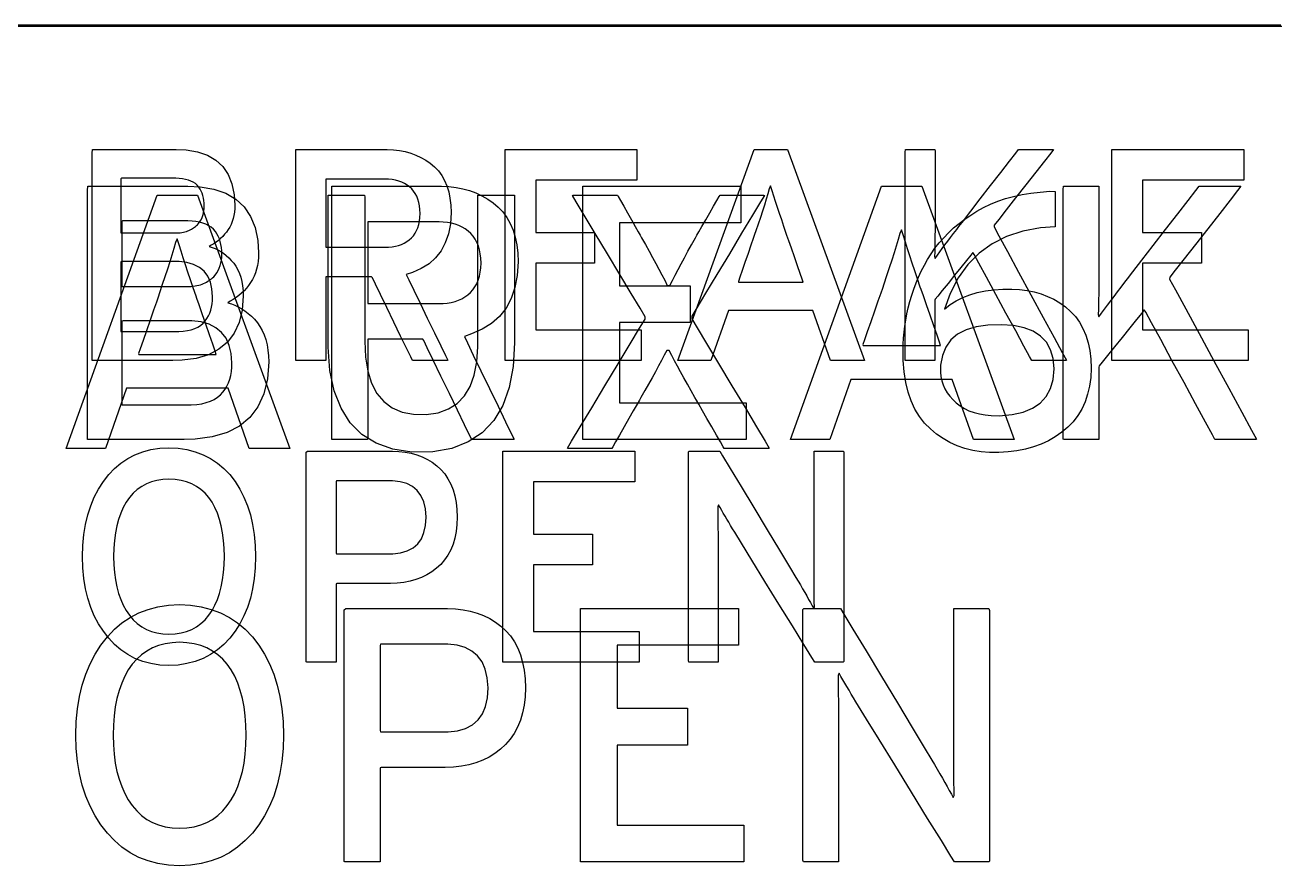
# Model space of a CAD drawing. Extents: x 1 to 47.7, y 0.2 to 35.
# Drawn here: x 24.365 to 24.941, y 5.28 to 5.667 of the extents above; entities that cross this region are included whole.
import ezdxf

# ---------------------------------------------------------------- set-up
doc = ezdxf.new("R2010")
doc.units = 0
doc.header["$MEASUREMENT"] = 0
for name, color, linetype in [('4_1__5U__UP_TO_TWO_IO_BOAR', 7, 'CONTINUOUS'), ('4_2__5U__FRONT_PANEL_W_24_', 7, 'CONTINUOUS'), ('5_1___24__TARGET_LEDS___12', 7, 'CONTINUOUS')]:
    doc.layers.add(name, color=color, linetype=linetype)

msp = doc.modelspace()

# ---------------------------------------------------------------- linework, layer by layer
at = {"layer": '4_1__5U__UP_TO_TWO_IO_BOAR'}
for points in [[(24.94367, 5.66651), (24.86103, 5.66651), (24.67026, 5.66651), (24.25712, 5.66651)], [(24.62187, 5.47644), (24.62187, 5.59306), (24.69465, 5.59306), (24.69465, 5.57614), (24.63877, 5.57614), (24.63877, 5.54715), (24.67122, 5.54715), (24.67122, 5.53025), (24.63877, 5.53025), (24.63877, 5.49335), (24.69709, 5.49335), (24.69709, 5.47644), (24.62187, 5.47644)], [(24.8017, 5.47644), (24.79194, 5.50412), (24.74523, 5.50412), (24.73554, 5.47644), (24.71739, 5.47644), (24.75939, 5.59306), (24.77794, 5.59306), (24.82042, 5.47644), (24.8017, 5.47644)], [(24.62073, 5.282), (24.62073, 5.39861), (24.69351, 5.39861), (24.69351, 5.3817), (24.63763, 5.3817), (24.63763, 5.3527), (24.67008, 5.3527), (24.67008, 5.3358), (24.63763, 5.3358), (24.63763, 5.29891), (24.69595, 5.29891), (24.69595, 5.282), (24.62073, 5.282)]]:
    msp.add_lwpolyline(points, dxfattribs=at)
for points in [[(24.47727, 5.51221), (24.47664, 5.50433), (24.47498, 5.49744), (24.4723, 5.49152), (24.46858, 5.48658), (24.46383, 5.48262), (24.45806, 5.47963), (24.45125, 5.47762), (24.44341, 5.47659), (24.43826, 5.47644), (24.43521, 5.47644), (24.42972, 5.47644), (24.42266, 5.47644), (24.41488, 5.47644), (24.40724, 5.47644), (24.4006, 5.47644), (24.39583, 5.47644), (24.39378, 5.47644), (24.39376, 5.47996), (24.39376, 5.49098), (24.39376, 5.50735), (24.39376, 5.52682), (24.39376, 5.54716), (24.39376, 5.56613), (24.39376, 5.58151), (24.39376, 5.59104), (24.39396, 5.59306), (24.39679, 5.59306), (24.40223, 5.59306), (24.4094, 5.59306), (24.41742, 5.59306), (24.42538, 5.59306), (24.4324, 5.59306), (24.4376, 5.59306), (24.44008, 5.59306), (24.44567, 5.59278), (24.45199, 5.5917), (24.45746, 5.5898), (24.4621, 5.58707), (24.46589, 5.58353), (24.46883, 5.57918), (24.47093, 5.574), (24.47219, 5.568), (24.47259, 5.56232), (24.47251, 5.56034), (24.47232, 5.55844), (24.47202, 5.55662), (24.47162, 5.55488), (24.4711, 5.55322), (24.47047, 5.55164), (24.46974, 5.55015), (24.46889, 5.54873), (24.46796, 5.5474), (24.46696, 5.54615), (24.46589, 5.54497), (24.46475, 5.54385), (24.46354, 5.54281), (24.46227, 5.54183), (24.46092, 5.54093), (24.45951, 5.54009), (24.45838, 5.53936), (24.46004, 5.53889), (24.46166, 5.53829), (24.46324, 5.53755), (24.4648, 5.53667), (24.46631, 5.53566), (24.4678, 5.5345), (24.46924, 5.53321), (24.47066, 5.53178), (24.47201, 5.53021), (24.47321, 5.52849), (24.47425, 5.52662), (24.47514, 5.52459), (24.47588, 5.52242), (24.47646, 5.52009), (24.47688, 5.51761), (24.47715, 5.51499)], [(24.59205, 5.55819), (24.59163, 5.552), (24.59055, 5.5464), (24.58884, 5.54139), (24.58649, 5.53696), (24.58349, 5.53312), (24.57985, 5.52987), (24.57557, 5.5272), (24.57065, 5.52512), (24.5673, 5.52386), (24.56872, 5.52091), (24.57142, 5.51535), (24.57495, 5.50804), (24.5789, 5.4999), (24.58282, 5.49179), (24.5863, 5.48461), (24.5889, 5.47924), (24.59018, 5.47658), (24.58986, 5.47644), (24.58822, 5.47644), (24.58563, 5.47644), (24.58247, 5.47644), (24.57909, 5.47644), (24.57586, 5.47644), (24.57315, 5.47644), (24.57131, 5.47644), (24.5707, 5.47646), (24.56973, 5.47846), (24.56741, 5.48325), (24.56416, 5.48994), (24.5604, 5.4977), (24.55655, 5.50565), (24.55302, 5.51293), (24.55023, 5.51869), (24.5486, 5.52207), (24.54814, 5.5226), (24.54641, 5.5226), (24.54332, 5.5226), (24.53935, 5.5226), (24.53497, 5.5226), (24.53065, 5.5226), (24.52687, 5.5226), (24.5241, 5.5226), (24.52283, 5.5226), (24.5228, 5.52143), (24.5228, 5.51732), (24.5228, 5.51106), (24.5228, 5.50351), (24.5228, 5.49553), (24.5228, 5.48798), (24.5228, 5.48172), (24.5228, 5.4776), (24.52278, 5.47644), (24.52195, 5.47644), (24.52016, 5.47644), (24.51771, 5.47644), (24.51491, 5.47644), (24.51206, 5.47644), (24.50948, 5.47644), (24.50748, 5.47644), (24.50636, 5.47644), (24.50623, 5.47778), (24.50623, 5.48631), (24.50623, 5.50086), (24.50623, 5.51927), (24.50623, 5.53935), (24.50623, 5.55894), (24.50623, 5.57586), (24.50623, 5.58795), (24.50623, 5.59302), (24.50776, 5.59306), (24.51242, 5.59306), (24.5193, 5.59306), (24.52748, 5.59306), (24.53604, 5.59306), (24.54406, 5.59306), (24.55061, 5.59306), (24.55476, 5.59306), (24.55672, 5.59305), (24.56018, 5.59288), (24.56349, 5.59248), (24.56667, 5.59187), (24.56972, 5.59102), (24.57263, 5.58996), (24.5754, 5.58867), (24.57805, 5.58716), (24.58056, 5.58543), (24.58292, 5.58344), (24.58503, 5.58119), (24.58686, 5.57868), (24.58842, 5.57591), (24.5897, 5.57288), (24.59071, 5.56959), (24.59143, 5.56605), (24.59188, 5.56225)], [(24.91284, 5.47644), (24.91166, 5.47862), (24.90849, 5.48444), (24.90394, 5.49282), (24.89859, 5.50266), (24.89303, 5.51289), (24.88785, 5.52243), (24.88363, 5.53018), (24.88098, 5.53508), (24.88029, 5.53613), (24.87912, 5.53468), (24.87678, 5.53177), (24.87366, 5.52788), (24.87012, 5.52348), (24.86656, 5.51905), (24.86336, 5.51506), (24.86088, 5.51198), (24.85952, 5.51029), (24.85938, 5.50969), (24.85938, 5.50722), (24.85938, 5.50304), (24.85938, 5.49778), (24.85938, 5.49203), (24.85938, 5.48642), (24.85938, 5.48155), (24.85938, 5.47803), (24.85938, 5.47647), (24.85893, 5.47644), (24.85746, 5.47644), (24.85524, 5.47644), (24.85258, 5.47644), (24.84977, 5.47644), (24.84711, 5.47644), (24.84489, 5.47644), (24.84342, 5.47644), (24.84298, 5.47653), (24.84298, 5.48193), (24.84298, 5.49413), (24.84298, 5.51101), (24.84298, 5.53045), (24.84298, 5.55035), (24.84298, 5.56859), (24.84298, 5.58305), (24.84298, 5.59162), (24.84309, 5.59306), (24.84416, 5.59306), (24.84609, 5.59306), (24.8486, 5.59306), (24.85138, 5.59306), (24.85415, 5.59306), (24.85659, 5.59306), (24.85842, 5.59306), (24.85934, 5.59306), (24.85939, 5.5923), (24.85939, 5.58902), (24.85939, 5.58384), (24.85939, 5.57746), (24.85939, 5.57061), (24.85939, 5.56403), (24.85939, 5.55843), (24.85939, 5.55453), (24.85939, 5.55307), (24.85938, 5.5506), (24.85937, 5.54815), (24.85935, 5.54573), (24.85932, 5.54334), (24.85928, 5.54097), (24.85923, 5.53862), (24.85918, 5.5363), (24.85911, 5.53401), (24.85941, 5.53287), (24.86066, 5.53461), (24.86198, 5.53643), (24.86337, 5.53832), (24.86483, 5.54028), (24.86637, 5.54233), (24.86797, 5.54444), (24.86964, 5.54664), (24.87138, 5.5489), (24.87256, 5.55043), (24.87502, 5.5536), (24.87917, 5.55896), (24.8844, 5.56571), (24.8901, 5.57307), (24.89568, 5.58027), (24.90051, 5.58651), (24.90401, 5.59103), (24.90556, 5.59302), (24.90611, 5.59306), (24.90784, 5.59306), (24.91044, 5.59306), (24.91356, 5.59306), (24.91686, 5.59306), (24.91998, 5.59306), (24.92258, 5.59306), (24.92431, 5.59306), (24.92481, 5.59302), (24.92327, 5.59107), (24.91981, 5.58664), (24.91501, 5.58052), (24.90949, 5.57346), (24.90384, 5.56624), (24.89866, 5.55962), (24.89455, 5.55437), (24.89212, 5.55126), (24.89199, 5.55022), (24.89461, 5.5454), (24.89937, 5.53664), (24.90554, 5.52529), (24.91239, 5.51268), (24.91919, 5.50016), (24.9252, 5.48909), (24.9297, 5.48082), (24.93195, 5.47667), (24.93171, 5.47644), (24.93013, 5.47644), (24.92764, 5.47644), (24.92457, 5.47644), (24.92128, 5.47644), (24.91811, 5.47644), (24.91542, 5.47644), (24.91354, 5.47644)], [(24.45569, 5.56181), (24.45564, 5.56333), (24.4555, 5.56479), (24.45526, 5.56619), (24.45493, 5.56753), (24.45451, 5.5688), (24.45399, 5.57002), (24.45339, 5.57118), (24.45268, 5.57227), (24.45183, 5.57327), (24.45079, 5.57414), (24.44963, 5.57489), (24.44834, 5.57554), (24.44693, 5.57608), (24.44539, 5.57651), (24.44372, 5.57682), (24.44193, 5.57703), (24.44001, 5.57712), (24.43885, 5.57712), (24.43576, 5.57712), (24.43134, 5.57712), (24.42618, 5.57712), (24.42087, 5.57712), (24.41601, 5.57712), (24.41218, 5.57712), (24.40998, 5.57712), (24.40968, 5.57682), (24.40968, 5.57463), (24.40968, 5.57082), (24.40968, 5.56597), (24.40968, 5.56068), (24.40968, 5.55554), (24.40968, 5.55113), (24.40968, 5.54806), (24.40968, 5.5469), (24.41084, 5.5469), (24.41393, 5.5469), (24.41835, 5.5469), (24.42351, 5.5469), (24.42882, 5.5469), (24.43368, 5.5469), (24.43751, 5.5469), (24.43971, 5.5469), (24.44051, 5.54691), (24.44149, 5.54695), (24.44244, 5.54702), (24.44334, 5.54714), (24.4442, 5.54729), (24.44502, 5.54749), (24.4458, 5.54772), (24.44655, 5.54799), (24.44725, 5.5483), (24.44792, 5.54861), (24.44857, 5.54895), (24.44919, 5.5493), (24.44978, 5.54968), (24.45035, 5.55007), (24.45089, 5.55049), (24.45141, 5.55093), (24.4519, 5.5514), (24.45254, 5.55213), (24.45328, 5.55316), (24.45391, 5.55424), (24.45445, 5.55537), (24.4549, 5.55655), (24.45524, 5.55779), (24.45549, 5.55908), (24.45564, 5.56042)], [(24.57499, 5.5577), (24.57488, 5.55986), (24.57464, 5.56188), (24.57426, 5.56378), (24.57374, 5.56554), (24.57308, 5.56717), (24.57229, 5.56866), (24.57135, 5.57002), (24.57028, 5.57125), (24.56907, 5.57238), (24.56774, 5.57339), (24.5663, 5.57426), (24.56476, 5.575), (24.56311, 5.5756), (24.56136, 5.57607), (24.5595, 5.57639), (24.55753, 5.57658), (24.55573, 5.57663), (24.55411, 5.57663), (24.55045, 5.57663), (24.54543, 5.57663), (24.5397, 5.57663), (24.53392, 5.57663), (24.52876, 5.57663), (24.52487, 5.57663), (24.52291, 5.57663), (24.5228, 5.57587), (24.5228, 5.5726), (24.5228, 5.56744), (24.5228, 5.56115), (24.5228, 5.55449), (24.5228, 5.5482), (24.5228, 5.54304), (24.5228, 5.53977), (24.52291, 5.53901), (24.52487, 5.53901), (24.52876, 5.53901), (24.53392, 5.53901), (24.5397, 5.53901), (24.54543, 5.53901), (24.55045, 5.53901), (24.55411, 5.53901), (24.55573, 5.53901), (24.5575, 5.53906), (24.55944, 5.53924), (24.56127, 5.53954), (24.56301, 5.53999), (24.56464, 5.54056), (24.56616, 5.54126), (24.56759, 5.54209), (24.56891, 5.54305), (24.57014, 5.54414), (24.57124, 5.54535), (24.5722, 5.5467), (24.57302, 5.54819), (24.5737, 5.54982), (24.57424, 5.55158), (24.57463, 5.55348), (24.57488, 5.55552)], [(24.77721, 5.54659), (24.77591, 5.55042), (24.77467, 5.5541), (24.7735, 5.55762), (24.77239, 5.56099), (24.77135, 5.5642), (24.77036, 5.56726), (24.76944, 5.57017), (24.76858, 5.57291), (24.76781, 5.57131), (24.76698, 5.56849), (24.76607, 5.5655), (24.76509, 5.56234), (24.76403, 5.55901), (24.7629, 5.55551), (24.76169, 5.55185), (24.76041, 5.54801), (24.75973, 5.54602), (24.75895, 5.54377), (24.75767, 5.54008), (24.75608, 5.5355), (24.75439, 5.53064), (24.7528, 5.52607), (24.75152, 5.52237), (24.75074, 5.52013), (24.75085, 5.51972), (24.75338, 5.51972), (24.75804, 5.51972), (24.76402, 5.51972), (24.77055, 5.51972), (24.77685, 5.51972), (24.78213, 5.51972), (24.78561, 5.51972), (24.78655, 5.51977), (24.78602, 5.52128), (24.78491, 5.52449), (24.7834, 5.5288), (24.78172, 5.53365), (24.78005, 5.53843), (24.77861, 5.54257), (24.77759, 5.54549)], [(24.46033, 5.51172), (24.45997, 5.51603), (24.45906, 5.5198), (24.45759, 5.52303), (24.45556, 5.52572), (24.45297, 5.52787), (24.44983, 5.52948), (24.44613, 5.53055), (24.44187, 5.53108), (24.43976, 5.53114), (24.43713, 5.53114), (24.43292, 5.53114), (24.42775, 5.53114), (24.42226, 5.53114), (24.41709, 5.53114), (24.41287, 5.53114), (24.41024, 5.53114), (24.40968, 5.53096), (24.40968, 5.52848), (24.40968, 5.52373), (24.40968, 5.5175), (24.40968, 5.5106), (24.40968, 5.50383), (24.40968, 5.498), (24.40968, 5.49392), (24.40968, 5.49238), (24.41088, 5.49238), (24.41406, 5.49238), (24.41859, 5.49238), (24.42386, 5.49238), (24.42923, 5.49238), (24.43408, 5.49238), (24.43778, 5.49238), (24.43971, 5.49238), (24.44161, 5.49241), (24.44409, 5.4926), (24.44639, 5.49294), (24.4485, 5.49344), (24.45042, 5.4941), (24.45215, 5.49491), (24.45369, 5.49588), (24.45504, 5.49701), (24.45619, 5.49827), (24.45716, 5.4996), (24.458, 5.50104), (24.45871, 5.50257), (24.45929, 5.50421), (24.45974, 5.50594), (24.46007, 5.50777), (24.46026, 5.50969)], [(24.48406, 5.34035), (24.48386, 5.33414), (24.4833, 5.32823), (24.48241, 5.32262), (24.48116, 5.31731), (24.47958, 5.3123), (24.47764, 5.3076), (24.47536, 5.30319), (24.47274, 5.29908), (24.46975, 5.29524), (24.46647, 5.29178), (24.46292, 5.28877), (24.45911, 5.28621), (24.45504, 5.28409), (24.45071, 5.28243), (24.44611, 5.28121), (24.44126, 5.28044), (24.43614, 5.28012), (24.43107, 5.28044), (24.42626, 5.28121), (24.42171, 5.28243), (24.41743, 5.28409), (24.41342, 5.28621), (24.40967, 5.28877), (24.40619, 5.29178), (24.40297, 5.29524), (24.39999, 5.29908), (24.3973, 5.30319), (24.39497, 5.3076), (24.39298, 5.3123), (24.39136, 5.31731), (24.39008, 5.32262), (24.38916, 5.32823), (24.3886, 5.33414), (24.38839, 5.34035), (24.3886, 5.34656), (24.38916, 5.35247), (24.39008, 5.3581), (24.39136, 5.36343), (24.39298, 5.36847), (24.39497, 5.37322), (24.3973, 5.37767), (24.39999, 5.38183), (24.40297, 5.38567), (24.40619, 5.38908), (24.40967, 5.39204), (24.41342, 5.39456), (24.41743, 5.39663), (24.42171, 5.39826), (24.42626, 5.39944), (24.43107, 5.40019), (24.43614, 5.40049), (24.44126, 5.40019), (24.44611, 5.39944), (24.45071, 5.39826), (24.45504, 5.39663), (24.45911, 5.39456), (24.46292, 5.39204), (24.46647, 5.38908), (24.46975, 5.38567), (24.47274, 5.38183), (24.47536, 5.37767), (24.47764, 5.37322), (24.47958, 5.36847), (24.48116, 5.36343), (24.48241, 5.3581), (24.4833, 5.35247), (24.48386, 5.34656)], [(24.59547, 5.36211), (24.5953, 5.35803), (24.59485, 5.35419), (24.59412, 5.35058), (24.59311, 5.3472), (24.59182, 5.34406), (24.59026, 5.34116), (24.58842, 5.33849), (24.5863, 5.33606), (24.58393, 5.33386), (24.58138, 5.33192), (24.57865, 5.33023), (24.57574, 5.3288), (24.57265, 5.32762), (24.56938, 5.3267), (24.56593, 5.32603), (24.5623, 5.32562), (24.55849, 5.32547), (24.55716, 5.32547), (24.55437, 5.32547), (24.55022, 5.32547), (24.54528, 5.32547), (24.54013, 5.32547), (24.53532, 5.32547), (24.53142, 5.32547), (24.52901, 5.32547), (24.5285, 5.32527), (24.5285, 5.32263), (24.5285, 5.31753), (24.5285, 5.31081), (24.5285, 5.30331), (24.5285, 5.29585), (24.5285, 5.28927), (24.5285, 5.2844), (24.5285, 5.28208), (24.52811, 5.282), (24.52665, 5.282), (24.52439, 5.282), (24.52166, 5.282), (24.51876, 5.282), (24.51603, 5.282), (24.51377, 5.282), (24.51231, 5.282), (24.51192, 5.28223), (24.51192, 5.28846), (24.51192, 5.30151), (24.51192, 5.31916), (24.51192, 5.33917), (24.51192, 5.3593), (24.51192, 5.37732), (24.51192, 5.391), (24.51192, 5.3981), (24.51274, 5.39861), (24.5166, 5.39861), (24.52283, 5.39861), (24.53052, 5.39861), (24.53876, 5.39861), (24.54665, 5.39861), (24.55328, 5.39861), (24.55775, 5.39861), (24.55959, 5.39861), (24.56323, 5.39846), (24.5667, 5.39807), (24.57001, 5.39743), (24.57315, 5.39655), (24.57614, 5.39542), (24.57896, 5.39404), (24.58161, 5.39242), (24.58411, 5.39056), (24.58644, 5.38842), (24.58853, 5.386), (24.59034, 5.38334), (24.59188, 5.38042), (24.59315, 5.37726), (24.59414, 5.37385), (24.59486, 5.37019), (24.5953, 5.36628)], [(24.79291, 5.282), (24.79127, 5.28466), (24.78689, 5.29179), (24.78058, 5.30203), (24.77316, 5.31408), (24.76545, 5.32661), (24.75827, 5.33827), (24.75243, 5.34776), (24.74874, 5.35375), (24.74757, 5.35567), (24.74647, 5.3575), (24.74541, 5.35928), (24.74439, 5.361), (24.7434, 5.36268), (24.74244, 5.3643), (24.74152, 5.36587), (24.74064, 5.36739), (24.73979, 5.36885), (24.73943, 5.3679), (24.73944, 5.3651), (24.73945, 5.3622), (24.73946, 5.35922), (24.73948, 5.35615), (24.7395, 5.35298), (24.73953, 5.34973), (24.73956, 5.34638), (24.73959, 5.34295), (24.7396, 5.34081), (24.7396, 5.33538), (24.7396, 5.32721), (24.7396, 5.3174), (24.7396, 5.30704), (24.7396, 5.29723), (24.7396, 5.28906), (24.7396, 5.28364), (24.73958, 5.282), (24.73882, 5.282), (24.73711, 5.282), (24.73473, 5.282), (24.732, 5.282), (24.7292, 5.282), (24.72663, 5.282), (24.72459, 5.282), (24.72339, 5.282), (24.72319, 5.28281), (24.72319, 5.29037), (24.72319, 5.30412), (24.72319, 5.32195), (24.72319, 5.34174), (24.72319, 5.36138), (24.72319, 5.37875), (24.72319, 5.39175), (24.72319, 5.39825), (24.72351, 5.39861), (24.72493, 5.39861), (24.72716, 5.39861), (24.72992, 5.39861), (24.73287, 5.39861), (24.73571, 5.39861), (24.73813, 5.39861), (24.73981, 5.39861), (24.74044, 5.39861), (24.742, 5.39602), (24.74619, 5.38909), (24.7522, 5.37911), (24.75927, 5.36739), (24.76663, 5.3552), (24.77348, 5.34385), (24.77905, 5.33461), (24.78256, 5.32879), (24.78375, 5.3268), (24.78501, 5.32464), (24.78622, 5.32255), (24.78738, 5.32053), (24.78848, 5.31859), (24.78954, 5.31672), (24.79054, 5.31493), (24.79149, 5.31322), (24.79239, 5.31158), (24.79274, 5.31251), (24.79271, 5.3154), (24.79268, 5.31838), (24.79265, 5.32143), (24.79263, 5.32457), (24.79262, 5.32779), (24.79261, 5.33109), (24.7926, 5.33447), (24.7926, 5.33793), (24.7926, 5.34007), (24.7926, 5.34547), (24.7926, 5.3536), (24.7926, 5.36337), (24.7926, 5.37368), (24.7926, 5.38345), (24.7926, 5.39158), (24.7926, 5.39698), (24.79262, 5.39861), (24.79338, 5.39861), (24.79509, 5.39861), (24.79747, 5.39861), (24.8002, 5.39861), (24.803, 5.39861), (24.80557, 5.39861), (24.80761, 5.39861), (24.80881, 5.39861), (24.80901, 5.3978), (24.80901, 5.39024), (24.80901, 5.37649), (24.80901, 5.35866), (24.80901, 5.33887), (24.80901, 5.31923), (24.80901, 5.30186), (24.80901, 5.28886), (24.80901, 5.28236), (24.80871, 5.282), (24.80739, 5.282), (24.8053, 5.282), (24.80273, 5.282), (24.79998, 5.282), (24.79732, 5.282), (24.79507, 5.282), (24.7935, 5.282)], [(24.46684, 5.34035), (24.46673, 5.34493), (24.46641, 5.34927), (24.46587, 5.35338), (24.46513, 5.35726), (24.46416, 5.36089), (24.46299, 5.36429), (24.46159, 5.36745), (24.45999, 5.37037), (24.45816, 5.37302), (24.45612, 5.37534), (24.45388, 5.37736), (24.45143, 5.37908), (24.44878, 5.38049), (24.44593, 5.3816), (24.44287, 5.3824), (24.43961, 5.38289), (24.43614, 5.38308), (24.43275, 5.38289), (24.42955, 5.3824), (24.42655, 5.3816), (24.42374, 5.38049), (24.42113, 5.37908), (24.41871, 5.37736), (24.41648, 5.37534), (24.41445, 5.37302), (24.41261, 5.37037), (24.41097, 5.36745), (24.40955, 5.36429), (24.40834, 5.36089), (24.40736, 5.35726), (24.4066, 5.35338), (24.40605, 5.34927), (24.40572, 5.34493), (24.40561, 5.34035), (24.40572, 5.33582), (24.40605, 5.33152), (24.4066, 5.32746), (24.40736, 5.32363), (24.40834, 5.32003), (24.40955, 5.31667), (24.41097, 5.31353), (24.41261, 5.31063), (24.41445, 5.30793), (24.41648, 5.30549), (24.41871, 5.30338), (24.42113, 5.30159), (24.42374, 5.30013), (24.42655, 5.29899), (24.42955, 5.29818), (24.43275, 5.29769), (24.43614, 5.29753), (24.43961, 5.29769), (24.44287, 5.29818), (24.44593, 5.29899), (24.44878, 5.30013), (24.45143, 5.30159), (24.45388, 5.30338), (24.45612, 5.30549), (24.45816, 5.30793), (24.45999, 5.31063), (24.46159, 5.31353), (24.46299, 5.31667), (24.46416, 5.32003), (24.46513, 5.32363), (24.46587, 5.32746), (24.46641, 5.33152), (24.46673, 5.33582)], [(24.57825, 5.36211), (24.57785, 5.36667), (24.57691, 5.37065), (24.57543, 5.37404), (24.57339, 5.37684), (24.57081, 5.37905), (24.56767, 5.38068), (24.56399, 5.38172), (24.55976, 5.38217), (24.55804, 5.38219), (24.55511, 5.38219), (24.55065, 5.38219), (24.54534, 5.38219), (24.53982, 5.38219), (24.53478, 5.38219), (24.53085, 5.38219), (24.52871, 5.38219), (24.5285, 5.38157), (24.5285, 5.37818), (24.5285, 5.3726), (24.5285, 5.3657), (24.5285, 5.35836), (24.5285, 5.35147), (24.5285, 5.34588), (24.5285, 5.34249), (24.52871, 5.34188), (24.53085, 5.34188), (24.53478, 5.34188), (24.53982, 5.34188), (24.54534, 5.34188), (24.55065, 5.34188), (24.55511, 5.34188), (24.55804, 5.34188), (24.55979, 5.34191), (24.56411, 5.34239), (24.56786, 5.34346), (24.57103, 5.34512), (24.57363, 5.34735), (24.57565, 5.35017), (24.57709, 5.35357), (24.57796, 5.35755)]]:
    msp.add_lwpolyline(points, close=True, dxfattribs=at)
at = {"layer": '4_2__5U__FRONT_PANEL_W_24_'}
for points in [[(24.94312, 5.66726), (24.86048, 5.66726), (24.66971, 5.66726), (24.25656, 5.66726)], [(24.58603, 5.51282), (24.58603, 5.61), (24.6467, 5.61), (24.6467, 5.59589), (24.60014, 5.59589), (24.60014, 5.57175), (24.62718, 5.57175), (24.62718, 5.55764), (24.60014, 5.55764), (24.60014, 5.52692), (24.64874, 5.52692), (24.64874, 5.51282), (24.58603, 5.51282)], [(24.73591, 5.51282), (24.72777, 5.53588), (24.68884, 5.53588), (24.68077, 5.51282), (24.66565, 5.51282), (24.70064, 5.61), (24.71611, 5.61), (24.75151, 5.51282), (24.73591, 5.51282)], [(24.86544, 5.51282), (24.86544, 5.61), (24.92611, 5.61), (24.92611, 5.59589), (24.87954, 5.59589), (24.87954, 5.57175), (24.90659, 5.57175), (24.90659, 5.55764), (24.87954, 5.55764), (24.87954, 5.52692), (24.92814, 5.52692), (24.92814, 5.51282), (24.86544, 5.51282)], [(24.58508, 5.37393), (24.58508, 5.47111), (24.64575, 5.47111), (24.64575, 5.457), (24.59919, 5.457), (24.59919, 5.43286), (24.62623, 5.43286), (24.62623, 5.41876), (24.59919, 5.41876), (24.59919, 5.38803), (24.64779, 5.38803), (24.64779, 5.37393), (24.58508, 5.37393)]]:
    msp.add_lwpolyline(points, dxfattribs=at)
for points in [[(24.46554, 5.54263), (24.46502, 5.53607), (24.46364, 5.53032), (24.4614, 5.52539), (24.4583, 5.52127), (24.45435, 5.51797), (24.44953, 5.51548), (24.44386, 5.5138), (24.43733, 5.51294), (24.43304, 5.51282), (24.4305, 5.51282), (24.42592, 5.51282), (24.42003, 5.51282), (24.41355, 5.51282), (24.40718, 5.51282), (24.40165, 5.51282), (24.39767, 5.51282), (24.39596, 5.51282), (24.39594, 5.51575), (24.39594, 5.52494), (24.39594, 5.53858), (24.39594, 5.5548), (24.39594, 5.57175), (24.39594, 5.58756), (24.39594, 5.60037), (24.39594, 5.60832), (24.39611, 5.61), (24.39847, 5.61), (24.40301, 5.61), (24.40899, 5.61), (24.41567, 5.61), (24.42231, 5.61), (24.42816, 5.61), (24.43249, 5.61), (24.43456, 5.61), (24.43922, 5.60977), (24.44448, 5.60886), (24.44904, 5.60728), (24.4529, 5.60501), (24.45606, 5.60206), (24.45851, 5.59843), (24.46027, 5.59411), (24.46132, 5.58912), (24.46165, 5.58438), (24.46159, 5.58273), (24.46143, 5.58115), (24.46118, 5.57963), (24.46084, 5.57818), (24.4604, 5.5768), (24.45988, 5.57549), (24.45927, 5.57424), (24.45856, 5.57306), (24.45778, 5.57196), (24.45695, 5.57091), (24.45606, 5.56992), (24.45511, 5.56899), (24.45411, 5.56812), (24.45304, 5.56731), (24.45192, 5.56655), (24.45075, 5.56585), (24.44981, 5.56524), (24.45119, 5.56486), (24.45254, 5.56436), (24.45386, 5.56374), (24.45515, 5.56301), (24.45641, 5.56217), (24.45765, 5.5612), (24.45885, 5.56012), (24.46003, 5.55893), (24.46116, 5.55762), (24.46216, 5.55619), (24.46303, 5.55463), (24.46377, 5.55295), (24.46438, 5.55114), (24.46487, 5.5492), (24.46522, 5.54713), (24.46544, 5.54494)], [(24.56121, 5.58095), (24.56085, 5.57579), (24.55996, 5.57112), (24.55853, 5.56694), (24.55656, 5.56325), (24.55407, 5.56005), (24.55103, 5.55734), (24.54747, 5.55512), (24.54336, 5.55339), (24.54057, 5.55234), (24.54176, 5.54989), (24.544, 5.54525), (24.54695, 5.53916), (24.55023, 5.53237), (24.5535, 5.52561), (24.5564, 5.51962), (24.55856, 5.51515), (24.55964, 5.51293), (24.55937, 5.51282), (24.558, 5.51282), (24.55585, 5.51282), (24.55321, 5.51282), (24.5504, 5.51282), (24.54771, 5.51282), (24.54545, 5.51282), (24.54392, 5.51282), (24.54341, 5.51283), (24.5426, 5.5145), (24.54067, 5.51849), (24.53796, 5.52407), (24.53483, 5.53053), (24.53162, 5.53715), (24.52867, 5.54322), (24.52634, 5.54802), (24.52498, 5.55083), (24.5246, 5.55127), (24.52316, 5.55127), (24.52059, 5.55127), (24.51728, 5.55127), (24.51363, 5.55127), (24.51003, 5.55127), (24.50689, 5.55127), (24.50459, 5.55127), (24.50353, 5.55127), (24.5035, 5.5503), (24.5035, 5.54687), (24.5035, 5.54166), (24.5035, 5.53537), (24.5035, 5.52872), (24.5035, 5.52243), (24.5035, 5.51721), (24.5035, 5.51379), (24.50348, 5.51282), (24.50279, 5.51282), (24.5013, 5.51282), (24.49925, 5.51282), (24.49691, 5.51282), (24.49453, 5.51282), (24.49238, 5.51282), (24.49071, 5.51282), (24.48978, 5.51282), (24.48966, 5.51393), (24.48966, 5.52104), (24.48966, 5.53317), (24.48966, 5.5485), (24.48966, 5.56524), (24.48966, 5.58157), (24.48966, 5.59567), (24.48966, 5.60574), (24.48966, 5.60997), (24.49094, 5.61), (24.49483, 5.61), (24.50056, 5.61), (24.50738, 5.61), (24.51452, 5.61), (24.5212, 5.61), (24.52666, 5.61), (24.53012, 5.61), (24.53176, 5.60999), (24.53463, 5.60985), (24.5374, 5.60952), (24.54005, 5.609), (24.54259, 5.6083), (24.54501, 5.60742), (24.54732, 5.60634), (24.54952, 5.60509), (24.55161, 5.60364), (24.55358, 5.60198), (24.55534, 5.60011), (24.55687, 5.59801), (24.55817, 5.5957), (24.55924, 5.59318), (24.56008, 5.59044), (24.56069, 5.58749), (24.56106, 5.58433)], [(24.82852, 5.51282), (24.82753, 5.51463), (24.82489, 5.51949), (24.8211, 5.52646), (24.81664, 5.53467), (24.81201, 5.5432), (24.80769, 5.55115), (24.80418, 5.55761), (24.80196, 5.56169), (24.80139, 5.56257), (24.80042, 5.56135), (24.79847, 5.55893), (24.79586, 5.55569), (24.79292, 5.55203), (24.78995, 5.54833), (24.78728, 5.54501), (24.78522, 5.54244), (24.78409, 5.54103), (24.78396, 5.54053), (24.78396, 5.53847), (24.78396, 5.53499), (24.78396, 5.5306), (24.78396, 5.52581), (24.78396, 5.52113), (24.78396, 5.51707), (24.78396, 5.51414), (24.78396, 5.51284), (24.78359, 5.51282), (24.78236, 5.51282), (24.78052, 5.51282), (24.7783, 5.51282), (24.77596, 5.51282), (24.77374, 5.51282), (24.77189, 5.51282), (24.77066, 5.51282), (24.77029, 5.51289), (24.77029, 5.51739), (24.77029, 5.52756), (24.77029, 5.54162), (24.77029, 5.55783), (24.77029, 5.57441), (24.77029, 5.58961), (24.77029, 5.60166), (24.77029, 5.6088), (24.77039, 5.61), (24.77127, 5.61), (24.77289, 5.61), (24.77498, 5.61), (24.77731, 5.61), (24.77962, 5.61), (24.78166, 5.61), (24.78318, 5.61), (24.78395, 5.61), (24.78399, 5.60936), (24.78399, 5.60664), (24.78399, 5.60231), (24.78399, 5.597), (24.78399, 5.59129), (24.78399, 5.5858), (24.78399, 5.58113), (24.78399, 5.57789), (24.78399, 5.57667), (24.78399, 5.57462), (24.78397, 5.57258), (24.78396, 5.57056), (24.78393, 5.56856), (24.7839, 5.56659), (24.78386, 5.56463), (24.78381, 5.5627), (24.78376, 5.56079), (24.78401, 5.55984), (24.78505, 5.56129), (24.78615, 5.5628), (24.7873, 5.56438), (24.78852, 5.56602), (24.7898, 5.56772), (24.79113, 5.56948), (24.79253, 5.57131), (24.79398, 5.5732), (24.79497, 5.57447), (24.79701, 5.57712), (24.80047, 5.58158), (24.80483, 5.5872), (24.80958, 5.59334), (24.81423, 5.59934), (24.81826, 5.60454), (24.82117, 5.60831), (24.82246, 5.60997), (24.82292, 5.61), (24.82436, 5.61), (24.82652, 5.61), (24.82912, 5.61), (24.83187, 5.61), (24.83447, 5.61), (24.83664, 5.61), (24.83808, 5.61), (24.83849, 5.60997), (24.83721, 5.60834), (24.83433, 5.60465), (24.83033, 5.59955), (24.82573, 5.59367), (24.82102, 5.58765), (24.8167, 5.58213), (24.81328, 5.57776), (24.81125, 5.57517), (24.81115, 5.5743), (24.81333, 5.57029), (24.81729, 5.56299), (24.82244, 5.55352), (24.82815, 5.54301), (24.83381, 5.53259), (24.83882, 5.52336), (24.84257, 5.51646), (24.84444, 5.51301), (24.84424, 5.51282), (24.84293, 5.51282), (24.84085, 5.51282), (24.8383, 5.51282), (24.83555, 5.51282), (24.83291, 5.51282), (24.83066, 5.51282), (24.8291, 5.51282)], [(24.44755, 5.58396), (24.44751, 5.58522), (24.44739, 5.58644), (24.4472, 5.58761), (24.44693, 5.58872), (24.44658, 5.58979), (24.44615, 5.5908), (24.44564, 5.59176), (24.44505, 5.59268), (24.44434, 5.59351), (24.44348, 5.59423), (24.44251, 5.59486), (24.44144, 5.5954), (24.44026, 5.59585), (24.43898, 5.5962), (24.43759, 5.59646), (24.43609, 5.59663), (24.43449, 5.59671), (24.43352, 5.59671), (24.43095, 5.59671), (24.42727, 5.59671), (24.42297, 5.59671), (24.41855, 5.59671), (24.4145, 5.59671), (24.41132, 5.59671), (24.40949, 5.59671), (24.40923, 5.59646), (24.40923, 5.59463), (24.40923, 5.59146), (24.40923, 5.58742), (24.40923, 5.58302), (24.40923, 5.57874), (24.40923, 5.57507), (24.40923, 5.57251), (24.40923, 5.57155), (24.4102, 5.57155), (24.41277, 5.57155), (24.41645, 5.57155), (24.42075, 5.57155), (24.42517, 5.57155), (24.42922, 5.57155), (24.43241, 5.57155), (24.43424, 5.57155), (24.43491, 5.57155), (24.43573, 5.57158), (24.43651, 5.57165), (24.43727, 5.57174), (24.43799, 5.57187), (24.43867, 5.57203), (24.43933, 5.57222), (24.43995, 5.57244), (24.44054, 5.5727), (24.4411, 5.57296), (24.44163, 5.57324), (24.44215, 5.57354), (24.44265, 5.57385), (24.44312, 5.57418), (24.44357, 5.57453), (24.444, 5.5749), (24.44441, 5.57528), (24.44494, 5.57589), (24.44556, 5.57675), (24.44609, 5.57765), (24.44653, 5.57859), (24.4469, 5.57958), (24.44718, 5.58061), (24.44739, 5.58168), (24.44751, 5.5828)], [(24.54697, 5.58054), (24.54688, 5.58234), (24.54668, 5.58402), (24.54636, 5.5856), (24.54593, 5.58707), (24.54538, 5.58842), (24.54472, 5.58967), (24.54395, 5.5908), (24.54306, 5.59183), (24.54205, 5.59276), (24.54094, 5.59361), (24.53974, 5.59433), (24.53846, 5.59495), (24.53708, 5.59545), (24.53562, 5.59583), (24.53407, 5.5961), (24.53243, 5.59626), (24.53093, 5.5963), (24.52957, 5.5963), (24.52653, 5.5963), (24.52235, 5.5963), (24.51757, 5.5963), (24.51276, 5.5963), (24.50846, 5.5963), (24.50522, 5.5963), (24.50359, 5.5963), (24.5035, 5.59566), (24.5035, 5.59294), (24.5035, 5.58864), (24.5035, 5.58341), (24.5035, 5.57786), (24.5035, 5.57262), (24.5035, 5.56833), (24.5035, 5.56561), (24.50359, 5.56497), (24.50522, 5.56497), (24.50846, 5.56497), (24.51276, 5.56497), (24.51757, 5.56497), (24.52235, 5.56497), (24.52653, 5.56497), (24.52957, 5.56497), (24.53093, 5.56497), (24.5324, 5.56501), (24.53402, 5.56516), (24.53554, 5.56541), (24.53699, 5.56578), (24.53835, 5.56625), (24.53962, 5.56684), (24.54081, 5.56753), (24.54191, 5.56833), (24.54294, 5.56923), (24.54386, 5.57024), (24.54466, 5.57137), (24.54534, 5.57261), (24.5459, 5.57396), (24.54635, 5.57544), (24.54667, 5.57702), (24.54688, 5.57872)], [(24.71549, 5.57128), (24.71441, 5.57447), (24.71339, 5.57754), (24.71241, 5.58047), (24.71148, 5.58328), (24.71061, 5.58596), (24.70979, 5.58851), (24.70902, 5.59092), (24.70831, 5.59321), (24.70766, 5.59188), (24.70697, 5.58952), (24.70621, 5.58703), (24.7054, 5.5844), (24.70452, 5.58163), (24.70357, 5.57871), (24.70257, 5.57566), (24.7015, 5.57246), (24.70093, 5.5708), (24.70028, 5.56893), (24.69921, 5.56585), (24.69789, 5.56204), (24.69648, 5.55799), (24.69516, 5.55419), (24.69409, 5.55111), (24.69344, 5.54924), (24.69353, 5.5489), (24.69564, 5.5489), (24.69952, 5.5489), (24.70451, 5.5489), (24.70995, 5.5489), (24.7152, 5.5489), (24.71959, 5.5489), (24.72249, 5.5489), (24.72328, 5.54894), (24.72284, 5.55019), (24.72191, 5.55286), (24.72066, 5.55646), (24.71925, 5.5605), (24.71786, 5.56448), (24.71666, 5.56793), (24.71581, 5.57036)], [(24.45143, 5.54221), (24.45113, 5.5458), (24.45037, 5.54895), (24.44915, 5.55164), (24.44746, 5.55388), (24.4453, 5.55567), (24.44268, 5.55701), (24.4396, 5.5579), (24.43605, 5.55834), (24.4343, 5.55839), (24.43211, 5.55839), (24.42859, 5.55839), (24.42428, 5.55839), (24.41971, 5.55839), (24.4154, 5.55839), (24.41189, 5.55839), (24.4097, 5.55839), (24.40923, 5.55824), (24.40923, 5.55618), (24.40923, 5.55222), (24.40923, 5.54703), (24.40923, 5.54128), (24.40923, 5.53565), (24.40923, 5.5308), (24.40923, 5.52739), (24.40923, 5.52611), (24.41023, 5.52611), (24.41288, 5.52611), (24.41666, 5.52611), (24.42105, 5.52611), (24.42552, 5.52611), (24.42956, 5.52611), (24.43264, 5.52611), (24.43425, 5.52611), (24.43583, 5.52614), (24.4379, 5.52629), (24.43981, 5.52657), (24.44157, 5.52699), (24.44316, 5.52753), (24.44461, 5.52821), (24.44589, 5.52901), (24.44702, 5.52995), (24.44798, 5.53101), (24.44879, 5.53212), (24.44949, 5.53331), (24.45008, 5.53459), (24.45057, 5.53595), (24.45094, 5.53739), (24.45121, 5.53892), (24.45138, 5.54052)], [(24.47122, 5.42255), (24.47104, 5.41738), (24.47058, 5.41245), (24.46983, 5.40778), (24.46879, 5.40336), (24.46747, 5.39918), (24.46586, 5.39526), (24.46396, 5.39158), (24.46177, 5.38816), (24.45928, 5.38496), (24.45655, 5.38208), (24.45359, 5.37957), (24.45042, 5.37744), (24.44703, 5.37568), (24.44342, 5.37429), (24.43959, 5.37328), (24.43554, 5.37264), (24.43127, 5.37237), (24.42704, 5.37264), (24.42303, 5.37328), (24.41925, 5.37429), (24.41568, 5.37568), (24.41234, 5.37744), (24.40921, 5.37957), (24.40631, 5.38208), (24.40363, 5.38496), (24.40114, 5.38816), (24.3989, 5.39158), (24.39696, 5.39526), (24.39531, 5.39918), (24.39395, 5.40336), (24.39289, 5.40778), (24.39212, 5.41245), (24.39165, 5.41738), (24.39147, 5.42255), (24.39165, 5.42773), (24.39212, 5.43266), (24.39289, 5.43735), (24.39395, 5.44179), (24.39531, 5.44599), (24.39696, 5.44995), (24.3989, 5.45366), (24.40114, 5.45713), (24.40363, 5.46032), (24.40631, 5.46316), (24.40921, 5.46563), (24.41234, 5.46773), (24.41568, 5.46946), (24.41925, 5.47082), (24.42303, 5.4718), (24.42704, 5.47242), (24.43127, 5.47267), (24.43554, 5.47242), (24.43959, 5.4718), (24.44342, 5.47082), (24.44703, 5.46946), (24.45042, 5.46773), (24.45359, 5.46563), (24.45655, 5.46316), (24.45928, 5.46032), (24.46177, 5.45713), (24.46396, 5.45366), (24.46586, 5.44995), (24.46747, 5.44599), (24.46879, 5.44179), (24.46983, 5.43735), (24.47058, 5.43266), (24.47104, 5.42773)], [(24.56406, 5.4407), (24.56391, 5.4373), (24.56353, 5.43409), (24.56292, 5.43108), (24.56208, 5.42827), (24.56101, 5.42565), (24.5597, 5.42323), (24.55817, 5.42101), (24.5564, 5.41898), (24.55443, 5.41715), (24.5523, 5.41553), (24.55003, 5.41412), (24.5476, 5.41293), (24.54503, 5.41195), (24.5423, 5.41118), (24.53943, 5.41062), (24.5364, 5.41027), (24.53323, 5.41014), (24.53212, 5.41014), (24.52979, 5.41014), (24.52634, 5.41014), (24.52223, 5.41014), (24.51794, 5.41014), (24.51393, 5.41014), (24.51069, 5.41014), (24.50867, 5.41014), (24.50825, 5.40998), (24.50825, 5.40778), (24.50825, 5.40353), (24.50825, 5.39793), (24.50825, 5.39168), (24.50825, 5.38547), (24.50825, 5.37999), (24.50825, 5.37593), (24.50825, 5.374), (24.50792, 5.37393), (24.5067, 5.37393), (24.50482, 5.37393), (24.50254, 5.37393), (24.50012, 5.37393), (24.49784, 5.37393), (24.49596, 5.37393), (24.49473, 5.37393), (24.49441, 5.37412), (24.49441, 5.37931), (24.49441, 5.39019), (24.49441, 5.4049), (24.49441, 5.42157), (24.49441, 5.43835), (24.49441, 5.45337), (24.49441, 5.46476), (24.49441, 5.47068), (24.49509, 5.47111), (24.49831, 5.47111), (24.50351, 5.47111), (24.50991, 5.47111), (24.51678, 5.47111), (24.52336, 5.47111), (24.52889, 5.47111), (24.53261, 5.47111), (24.53415, 5.47111), (24.53718, 5.47098), (24.54007, 5.47065), (24.54283, 5.47012), (24.54545, 5.46938), (24.54794, 5.46844), (24.55029, 5.4673), (24.5525, 5.46595), (24.55458, 5.46439), (24.55652, 5.46261), (24.55826, 5.4606), (24.55977, 5.45838), (24.56106, 5.45595), (24.56211, 5.45331), (24.56294, 5.45047), (24.56354, 5.44742), (24.56391, 5.44416)], [(24.72858, 5.37393), (24.72721, 5.37615), (24.72356, 5.38209), (24.7183, 5.39063), (24.71212, 5.40067), (24.7057, 5.4111), (24.69971, 5.42083), (24.69484, 5.42873), (24.69177, 5.43372), (24.69079, 5.43532), (24.68988, 5.43685), (24.68899, 5.43833), (24.68814, 5.43976), (24.68732, 5.44116), (24.68652, 5.44251), (24.68576, 5.44382), (24.68503, 5.44509), (24.68432, 5.44631), (24.68403, 5.44552), (24.68403, 5.44318), (24.68404, 5.44077), (24.68405, 5.43828), (24.68406, 5.43572), (24.68408, 5.43308), (24.6841, 5.43037), (24.68413, 5.42758), (24.68416, 5.42472), (24.68416, 5.42294), (24.68416, 5.41841), (24.68416, 5.41161), (24.68416, 5.40343), (24.68416, 5.3948), (24.68416, 5.38662), (24.68416, 5.37982), (24.68416, 5.37529), (24.68415, 5.37393), (24.68352, 5.37393), (24.68209, 5.37393), (24.6801, 5.37393), (24.67782, 5.37393), (24.67548, 5.37393), (24.67334, 5.37393), (24.67164, 5.37393), (24.67063, 5.37393), (24.67046, 5.37461), (24.67046, 5.38091), (24.67046, 5.39236), (24.67046, 5.40722), (24.67046, 5.42371), (24.67046, 5.44008), (24.67046, 5.45456), (24.67046, 5.46539), (24.67046, 5.4708), (24.67074, 5.47111), (24.67192, 5.47111), (24.67378, 5.47111), (24.67608, 5.47111), (24.67854, 5.47111), (24.68091, 5.47111), (24.68293, 5.47111), (24.68433, 5.47111), (24.68486, 5.47111), (24.68616, 5.46895), (24.68964, 5.46317), (24.69466, 5.45486), (24.70055, 5.44509), (24.70668, 5.43494), (24.71238, 5.42548), (24.71703, 5.41778), (24.71995, 5.41293), (24.72094, 5.41127), (24.72199, 5.40947), (24.723, 5.40772), (24.72397, 5.40604), (24.72489, 5.40443), (24.72577, 5.40287), (24.7266, 5.40138), (24.72739, 5.39995), (24.72814, 5.39858), (24.72843, 5.39936), (24.72841, 5.40177), (24.72838, 5.40425), (24.72836, 5.40679), (24.72835, 5.4094), (24.72833, 5.41209), (24.72832, 5.41483), (24.72831, 5.41765), (24.72831, 5.42054), (24.72831, 5.42231), (24.72831, 5.42682), (24.72831, 5.43359), (24.72831, 5.44173), (24.72831, 5.45033), (24.72831, 5.45847), (24.72831, 5.46525), (24.72831, 5.46975), (24.72832, 5.47111), (24.72896, 5.47111), (24.73039, 5.47111), (24.73237, 5.47111), (24.73466, 5.47111), (24.73699, 5.47111), (24.73914, 5.47111), (24.74084, 5.47111), (24.74184, 5.47111), (24.74201, 5.47043), (24.74201, 5.46413), (24.74201, 5.45267), (24.74201, 5.43782), (24.74201, 5.42132), (24.74201, 5.40496), (24.74201, 5.39048), (24.74201, 5.37965), (24.74201, 5.37424), (24.74176, 5.37393), (24.74066, 5.37393), (24.73891, 5.37393), (24.73677, 5.37393), (24.73447, 5.37393), (24.73226, 5.37393), (24.73038, 5.37393), (24.72907, 5.37393)], [(24.45684, 5.42255), (24.45675, 5.42637), (24.45649, 5.42999), (24.45604, 5.43341), (24.45542, 5.43664), (24.45461, 5.43967), (24.45363, 5.4425), (24.45247, 5.44513), (24.45114, 5.44757), (24.44961, 5.44978), (24.44792, 5.45172), (24.44605, 5.4534), (24.44401, 5.45483), (24.4418, 5.45601), (24.43942, 5.45693), (24.43687, 5.45759), (24.43416, 5.458), (24.43127, 5.45816), (24.42845, 5.458), (24.42579, 5.45759), (24.42328, 5.45693), (24.42094, 5.45601), (24.41876, 5.45483), (24.41674, 5.4534), (24.41489, 5.45172), (24.41319, 5.44978), (24.41166, 5.44757), (24.41029, 5.44513), (24.40911, 5.4425), (24.40811, 5.43967), (24.4073, 5.43664), (24.40666, 5.43341), (24.40621, 5.42999), (24.40593, 5.42637), (24.40584, 5.42255), (24.40593, 5.41878), (24.40621, 5.4152), (24.40666, 5.41182), (24.4073, 5.40863), (24.40811, 5.40563), (24.40911, 5.40282), (24.41029, 5.40021), (24.41166, 5.3978), (24.41319, 5.39554), (24.41489, 5.39351), (24.41674, 5.39175), (24.41876, 5.39026), (24.42094, 5.38905), (24.42328, 5.3881), (24.42579, 5.38742), (24.42845, 5.38702), (24.43127, 5.38688), (24.43416, 5.38702), (24.43687, 5.38742), (24.43942, 5.3881), (24.4418, 5.38905), (24.44401, 5.39026), (24.44605, 5.39175), (24.44792, 5.39351), (24.44961, 5.39554), (24.45114, 5.3978), (24.45247, 5.40021), (24.45363, 5.40282), (24.45461, 5.40563), (24.45542, 5.40863), (24.45604, 5.41182), (24.45649, 5.4152), (24.45675, 5.41878)], [(24.54968, 5.4407), (24.54936, 5.4445), (24.54858, 5.44781), (24.54734, 5.45063), (24.54565, 5.45296), (24.54349, 5.45481), (24.54088, 5.45616), (24.53781, 5.45702), (24.53429, 5.4574), (24.53285, 5.45741), (24.53041, 5.45741), (24.5267, 5.45741), (24.52227, 5.45741), (24.51768, 5.45741), (24.51348, 5.45741), (24.51021, 5.45741), (24.50842, 5.45741), (24.50825, 5.4569), (24.50825, 5.45408), (24.50825, 5.44943), (24.50825, 5.44368), (24.50825, 5.43757), (24.50825, 5.43183), (24.50825, 5.42718), (24.50825, 5.42435), (24.50842, 5.42384), (24.51021, 5.42384), (24.51348, 5.42384), (24.51768, 5.42384), (24.52227, 5.42384), (24.5267, 5.42384), (24.53041, 5.42384), (24.53285, 5.42384), (24.53431, 5.42386), (24.53791, 5.42427), (24.54103, 5.42516), (24.54368, 5.42653), (24.54584, 5.4284), (24.54752, 5.43074), (24.54872, 5.43358), (24.54944, 5.4369)]]:
    msp.add_lwpolyline(points, close=True, dxfattribs=at)
at = {"layer": '5_1___24__TARGET_LEDS___12'}
for points in [[(24.94312, 5.66726), (24.86048, 5.66726), (24.66971, 5.66726), (24.25656, 5.66726)], [(24.46828, 5.47233), (24.45851, 5.50001), (24.4118, 5.50001), (24.40211, 5.47233), (24.38397, 5.47233), (24.42596, 5.58895), (24.44451, 5.58895), (24.48699, 5.47233), (24.46828, 5.47233)]]:
    msp.add_lwpolyline(points, dxfattribs=at)
for points in [[(24.85588, 5.50932), (24.85565, 5.50506), (24.8551, 5.50105), (24.85423, 5.49728), (24.85304, 5.49376), (24.85153, 5.49047), (24.8497, 5.48743), (24.84755, 5.48464), (24.84509, 5.48208), (24.84231, 5.47976), (24.83933, 5.47768), (24.83617, 5.47585), (24.83282, 5.4743), (24.82929, 5.473), (24.82558, 5.47198), (24.82168, 5.47121), (24.8176, 5.47071), (24.81334, 5.47048), (24.80912, 5.47051), (24.80515, 5.47084), (24.80133, 5.47146), (24.79768, 5.47237), (24.79418, 5.47358), (24.79085, 5.47508), (24.78768, 5.47687), (24.78467, 5.47895), (24.78182, 5.48133), (24.77914, 5.48401), (24.77678, 5.48705), (24.77475, 5.49044), (24.77303, 5.4942), (24.77163, 5.4983), (24.77055, 5.50277), (24.76979, 5.5076), (24.76935, 5.51278), (24.76924, 5.51763), (24.7693, 5.52033), (24.76947, 5.52305), (24.76972, 5.52581), (24.77007, 5.52859), (24.77051, 5.5314), (24.77105, 5.53424), (24.77168, 5.5371), (24.77241, 5.54), (24.77323, 5.54288), (24.77417, 5.54571), (24.77522, 5.5485), (24.77639, 5.55125), (24.77767, 5.55397), (24.77906, 5.55665), (24.78058, 5.55929), (24.7822, 5.5619), (24.78394, 5.56447), (24.78588, 5.56696), (24.78797, 5.56935), (24.79018, 5.57164), (24.79254, 5.57383), (24.79502, 5.57592), (24.79764, 5.57791), (24.80039, 5.57979), (24.80328, 5.58158), (24.8063, 5.58326), (24.8095, 5.58479), (24.81288, 5.58616), (24.81643, 5.58735), (24.82016, 5.58837), (24.82406, 5.58921), (24.82814, 5.58988), (24.83239, 5.59039), (24.83682, 5.59071), (24.83927, 5.59069), (24.83927, 5.58958), (24.83927, 5.58761), (24.83927, 5.58508), (24.83927, 5.58228), (24.83927, 5.57952), (24.83927, 5.57709), (24.83927, 5.57529), (24.83927, 5.57443), (24.83249, 5.57386), (24.82434, 5.57234), (24.81692, 5.56989), (24.81024, 5.56652), (24.80431, 5.56221), (24.79912, 5.55698), (24.79467, 5.55082), (24.79096, 5.54373), (24.78838, 5.53653), (24.79093, 5.53854), (24.79371, 5.5403), (24.79672, 5.54182), (24.79997, 5.54308), (24.80344, 5.5441), (24.80715, 5.54487), (24.81109, 5.5454), (24.81526, 5.54568), (24.81935, 5.5457), (24.82291, 5.5455), (24.82633, 5.54506), (24.82962, 5.54439), (24.83277, 5.54349), (24.83578, 5.54236), (24.83865, 5.54099), (24.84139, 5.53939), (24.84398, 5.53756), (24.84641, 5.53545), (24.84857, 5.53307), (24.85045, 5.53044), (24.85205, 5.52756), (24.85337, 5.52442), (24.85441, 5.52102), (24.85518, 5.51738), (24.85567, 5.51347)], [(24.59041, 5.52094), (24.58975, 5.51), (24.58793, 5.5004), (24.58496, 5.49213), (24.58084, 5.48519), (24.57556, 5.47958), (24.56913, 5.47531), (24.56155, 5.47238), (24.55282, 5.47078), (24.54318, 5.47063), (24.53437, 5.47201), (24.5267, 5.47471), (24.52017, 5.47876), (24.51478, 5.48414), (24.51053, 5.49085), (24.50742, 5.49891), (24.50544, 5.50829), (24.50461, 5.51902), (24.50458, 5.52297), (24.50458, 5.52897), (24.50458, 5.53816), (24.50458, 5.54926), (24.50458, 5.56101), (24.50458, 5.57211), (24.50458, 5.5813), (24.50458, 5.5873), (24.50461, 5.58895), (24.50548, 5.58895), (24.50734, 5.58895), (24.50986, 5.58895), (24.51274, 5.58895), (24.51565, 5.58895), (24.51827, 5.58895), (24.52029, 5.58895), (24.52138, 5.58895), (24.52148, 5.58801), (24.52148, 5.58284), (24.52148, 5.57424), (24.52148, 5.56348), (24.52148, 5.55184), (24.52148, 5.54058), (24.52148, 5.53097), (24.52148, 5.52427), (24.52148, 5.52176), (24.52183, 5.51438), (24.52288, 5.50791), (24.52463, 5.50234), (24.52708, 5.49768), (24.53023, 5.49392), (24.53407, 5.49106), (24.53862, 5.48911), (24.54386, 5.48806), (24.54973, 5.48795), (24.55521, 5.4888), (24.55997, 5.49051), (24.56402, 5.4931), (24.56735, 5.49656), (24.56996, 5.50089), (24.57186, 5.50609), (24.57304, 5.51217), (24.57351, 5.51912), (24.57351, 5.52228), (24.57351, 5.52834), (24.57351, 5.53763), (24.57351, 5.54885), (24.57351, 5.56071), (24.57351, 5.57193), (24.57351, 5.58122), (24.57351, 5.58728), (24.57354, 5.58895), (24.57441, 5.58895), (24.57627, 5.58895), (24.57879, 5.58895), (24.58167, 5.58895), (24.58458, 5.58895), (24.5872, 5.58895), (24.58922, 5.58895), (24.59031, 5.58895), (24.59041, 5.588), (24.59041, 5.58276), (24.59041, 5.57406), (24.59041, 5.56318), (24.59041, 5.55139), (24.59041, 5.53999), (24.59041, 5.53027), (24.59041, 5.52349)], [(24.68694, 5.47233), (24.68647, 5.47315), (24.6852, 5.47534), (24.68338, 5.4785), (24.68123, 5.48222), (24.679, 5.48608), (24.67691, 5.4897), (24.6752, 5.49265), (24.67411, 5.49454), (24.67339, 5.4958), (24.67165, 5.49891), (24.66998, 5.50191), (24.66838, 5.50479), (24.66686, 5.50756), (24.66542, 5.51021), (24.66406, 5.51274), (24.66277, 5.51517), (24.66156, 5.51747), (24.66044, 5.51749), (24.65929, 5.51521), (24.65804, 5.51281), (24.6567, 5.51029), (24.65527, 5.50764), (24.65374, 5.50487), (24.65212, 5.50197), (24.6504, 5.49895), (24.64859, 5.49581), (24.64786, 5.49454), (24.64678, 5.49265), (24.64509, 5.4897), (24.64303, 5.48608), (24.64083, 5.48222), (24.63871, 5.4785), (24.63691, 5.47534), (24.63565, 5.47315), (24.63519, 5.47233), (24.63444, 5.47233), (24.63246, 5.47233), (24.62961, 5.47233), (24.62625, 5.47233), (24.62275, 5.47233), (24.61948, 5.47233), (24.61681, 5.47233), (24.6151, 5.47233), (24.61477, 5.47248), (24.61668, 5.47566), (24.62062, 5.48222), (24.62593, 5.49106), (24.63197, 5.50111), (24.63809, 5.5113), (24.64365, 5.52055), (24.64799, 5.52777), (24.65047, 5.5319), (24.65049, 5.533), (24.64817, 5.53688), (24.6441, 5.54367), (24.63889, 5.55235), (24.63316, 5.56192), (24.6275, 5.57136), (24.62252, 5.57967), (24.61883, 5.58582), (24.61704, 5.58881), (24.61739, 5.58895), (24.61912, 5.58895), (24.62184, 5.58895), (24.62516, 5.58895), (24.62871, 5.58895), (24.63212, 5.58895), (24.63502, 5.58895), (24.63704, 5.58895), (24.63779, 5.58895), (24.63818, 5.58827), (24.63921, 5.58645), (24.64069, 5.58383), (24.64244, 5.58075), (24.64426, 5.57754), (24.64595, 5.57454), (24.64734, 5.57209), (24.64823, 5.57053), (24.6489, 5.56934), (24.65065, 5.56622), (24.65232, 5.56321), (24.65391, 5.56031), (24.65543, 5.55751), (24.65687, 5.55482), (24.65823, 5.55225), (24.65952, 5.54978), (24.66073, 5.54742), (24.66187, 5.54738), (24.66305, 5.54968), (24.66432, 5.55211), (24.66567, 5.55467), (24.66711, 5.55735), (24.66863, 5.56015), (24.67024, 5.56309), (24.67193, 5.56614), (24.67371, 5.56932), (24.67439, 5.57053), (24.67529, 5.57209), (24.6767, 5.57454), (24.67843, 5.57754), (24.68027, 5.58075), (24.68205, 5.58383), (24.68355, 5.58645), (24.6846, 5.58827), (24.68499, 5.58895), (24.68573, 5.58895), (24.68772, 5.58895), (24.69057, 5.58895), (24.69393, 5.58895), (24.69743, 5.58895), (24.70069, 5.58895), (24.70337, 5.58895), (24.70507, 5.58895), (24.70542, 5.58881), (24.70362, 5.58583), (24.69993, 5.57969), (24.69496, 5.57141), (24.6893, 5.562), (24.68356, 5.55246), (24.67836, 5.5438), (24.67429, 5.53703), (24.67196, 5.53316), (24.67198, 5.53207), (24.67447, 5.52792), (24.67881, 5.52068), (24.68436, 5.51141), (24.69048, 5.50119), (24.69653, 5.49111), (24.70184, 5.48224), (24.70578, 5.47567), (24.70769, 5.47248), (24.70734, 5.47233), (24.70561, 5.47233), (24.7029, 5.47233), (24.69958, 5.47233), (24.69602, 5.47233), (24.69261, 5.47233), (24.68971, 5.47233), (24.6877, 5.47233)], [(24.44378, 5.54248), (24.44248, 5.54631), (24.44125, 5.54999), (24.44007, 5.55351), (24.43896, 5.55688), (24.43792, 5.5601), (24.43693, 5.56315), (24.43601, 5.56606), (24.43515, 5.5688), (24.43438, 5.5672), (24.43355, 5.56438), (24.43264, 5.56139), (24.43166, 5.55823), (24.4306, 5.5549), (24.42947, 5.5514), (24.42826, 5.54774), (24.42698, 5.5439), (24.4263, 5.54191), (24.42552, 5.53966), (24.42424, 5.53597), (24.42265, 5.5314), (24.42096, 5.52653), (24.41938, 5.52196), (24.41809, 5.51826), (24.41731, 5.51602), (24.41742, 5.51561), (24.41996, 5.51561), (24.42461, 5.51561), (24.43059, 5.51561), (24.43712, 5.51561), (24.44342, 5.51561), (24.4487, 5.51561), (24.45218, 5.51561), (24.45312, 5.51566), (24.4526, 5.51717), (24.45148, 5.52038), (24.44998, 5.52469), (24.44829, 5.52954), (24.44662, 5.53432), (24.44518, 5.53846), (24.44416, 5.54138)], [(24.83881, 5.50899), (24.83836, 5.51368), (24.83717, 5.51775), (24.83523, 5.52121), (24.83254, 5.52406), (24.82911, 5.52629), (24.82494, 5.52791), (24.82003, 5.52892), (24.81437, 5.52931), (24.80828, 5.52911), (24.80289, 5.52832), (24.79825, 5.52691), (24.79439, 5.52489), (24.79128, 5.52226), (24.78895, 5.51902), (24.78737, 5.51517), (24.78657, 5.5107), (24.78649, 5.50747), (24.78671, 5.50542), (24.78713, 5.50344), (24.78774, 5.50155), (24.78855, 5.49974), (24.78955, 5.49801), (24.79076, 5.49637), (24.79216, 5.49481), (24.79375, 5.4933), (24.79553, 5.49192), (24.79748, 5.49071), (24.79961, 5.48969), (24.80192, 5.48886), (24.8044, 5.48821), (24.80706, 5.48774), (24.80989, 5.48746), (24.81355, 5.4874), (24.81944, 5.48792), (24.82455, 5.48906), (24.82887, 5.49082), (24.83242, 5.49321), (24.83519, 5.49622), (24.83717, 5.49986), (24.83838, 5.50411)]]:
    msp.add_lwpolyline(points, close=True, dxfattribs=at)

doc.saveas('drawing.dxf')
